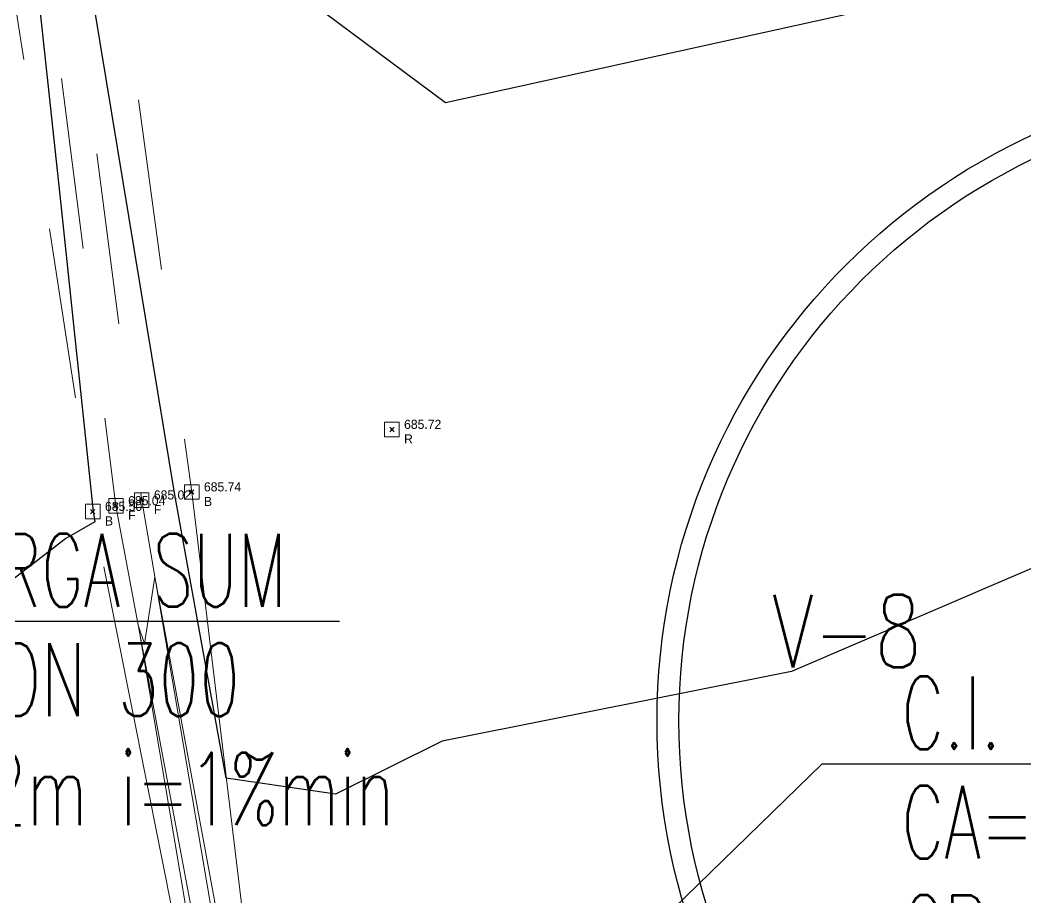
# Model space of a CAD drawing. Extents: x 350769 to 354978, y 6304672 to 6307963.
# Drawn here: x 352341.86 to 352355.67, y 6306042.34 to 6306054.39 of the extents above; entities that cross this region are included whole.
import ezdxf
from ezdxf import colors
from ezdxf.entities.mleader import LeaderData, LeaderLine
from ezdxf.math import Vec2, Vec3

# ---------------------------------------------------------------- set-up
doc = ezdxf.new("R2010")
doc.units = 0
doc.header["$PDMODE"] = 35
doc.header["$PDSIZE"] = 0.03
doc.linetypes.add('CONTINUOS', pattern=[0])
doc.linetypes.add('PHANTOM', pattern=[23.500000000000004, 11.75, -2.35, 2.35, -2.35, 2.35, -2.35])
doc.layers.get('0').update_dxf_attribs({"linetype": 'CONTINUOUS'})
for name, color, linetype in [('02_Geo ext_Geometria', 2, 'CONTINUOUS'), ('05_All ext_Txt', 4, 'CONTINUOUS'), ('1-CANAL', 150, 'PHANTOM'), ('3-CANAL FDO', 141, 'PHANTOM'), ('C-TINN', 5, 'CONTINUOUS'), ('C-TOPO-MAJR', 9, 'CONTINUOUS'), ('C-TOPO-MINR', 8, 'CONTINUOUS'), ('V-NODE-TEXT DIC 2012', 31, 'CONTINUOUS')]:
    doc.layers.add(name, color=color, linetype=linetype)
doc.layers.add('0_ASD_TOPOGRAFIA_ELEMENTOS', color=9, linetype='CONTINUOS', lineweight=5, true_color=0xbdbdbd)
doc.styles.add('ROMANS', font='romans.shx', dxfattribs={"width": 0.65})

# ---------------------------------------------------------------- blocks, each defined once
blk = doc.blocks.new('_Dot')
at = {"color": 0, "linetype": 'ByBlock', "lineweight": -2}
blk.add_line((-0.5, 0), (-1, 0), dxfattribs=at)
at = {"color": 0, "linetype": 'ByBlock', "const_width": 0.5}
blk.add_lwpolyline([(-0.25, 0, 1), (0.25, 0, 1)], format="xyb", close=True, dxfattribs=at)
blk = doc.blocks.new('TOPOGRAFIA')
at = {"layer": '1-CANAL', "color": 9, "lineweight": 0, "true_color": 0xbdbdbd, "flags": 128}
for points in [[(390338.329, 6303094.336), (390338.874, 6303081.392999999), (390341.144, 6303072.177999999), (390342.4, 6303071.259), (390341.919, 6303070.205), (390341.461, 6303069.257), (390342.686, 6303059.182999999), (390344.22, 6303047.915), (390345.41, 6303038.047)], [(390336.083, 6303093.086), (390337.951, 6303082.614), (390339.64, 6303072.415), (390338.9420000001, 6303070.899), (390341.178, 6303058.663), (390342.862, 6303047.647000001), (390344.912, 6303037.356000001)]]:
    blk.add_lwpolyline(points, dxfattribs=at)
at = {"layer": '3-CANAL FDO', "color": 9, "lineweight": 0, "true_color": 0xbdbdbd, "flags": 128}
for points in [[(390336.311, 6303095.422999999), (390338.1810000001, 6303082.622), (390339.876, 6303072.517000001), (390339.8710000001, 6303070.973999999), (390341.758, 6303058.914), (390343.18, 6303047.726), (390345.08, 6303037.552), (390346.214, 6303033.236)], [(390338.028, 6303094.393999999), (390338.3660000001, 6303082.307), (390340.293, 6303072.597), (390341.1060000001, 6303070.759), (390342.0720000001, 6303059.05), (390343.533, 6303047.804), (390345.245, 6303037.757), (390346.8670000001, 6303035.333), (390354.173, 6303034.93), (390364.027, 6303036.506), (390373.285, 6303037.682), (390384.396, 6303039.074)]]:
    blk.add_lwpolyline(points, dxfattribs=at)
at = {"layer": 'C-TINN', "color": 9, "linetype": 'Continuous', "lineweight": 0, "true_color": 0xbdbdbd}
for points, elevation in [([(390346.8660000001, 6303048.673), (390346.8660000001, 6303048.873), (390347.066, 6303048.873), (390347.066, 6303048.673), (390346.8660000001, 6303048.673)], 685.718), ([(390344.12, 6303047.815), (390344.12, 6303048.015), (390344.32, 6303048.015), (390344.32, 6303047.815), (390344.12, 6303047.815)], 685.742), ([(390343.08, 6303047.626), (390343.08, 6303047.825999999), (390343.28, 6303047.825999999), (390343.28, 6303047.626), (390343.08, 6303047.626)], 685.042), ([(390343.433, 6303047.704), (390343.433, 6303047.903999999), (390343.633, 6303047.903999999), (390343.633, 6303047.704), (390343.433, 6303047.704)], 685.021), ([(390342.7620000001, 6303047.547), (390342.7620000001, 6303047.747), (390342.962, 6303047.747), (390342.962, 6303047.547), (390342.7620000001, 6303047.547)], 685.504)]:
    blk.add_lwpolyline(points, dxfattribs=dict(at, elevation=elevation))
for p in [(390346.966, 6303048.773, 685.718), (390344.22, 6303047.915, 685.742), (390343.533, 6303047.804, 685.021), (390342.862, 6303047.647, 685.504), (390343.18, 6303047.726, 685.042)]:
    blk.add_point(p, dxfattribs=at)
at = {"layer": 'C-TOPO-MAJR', "color": 9, "linetype": 'Continuous', "lineweight": 0, "true_color": 0xbdbdbd, "elevation": 685}
blk.add_lwpolyline([(390384.4326601942, 6303040.199961165), (390376.7306086957, 6303038.478782608), (390374.042451613, 6303038.181565982), (390373.3580810811, 6303038.095189189), (390366.5355681294, 6303037.029898384), (390363.9480432802, 6303036.702305239), (390359.8936143345, 6303036.014245734), (390354.1376004843, 6303035.171549637), (390348.9495150215, 6303035.282858369), (390347.0159017341, 6303035.381554913), (390346.6262833334, 6303036.0050375), (390345.3393610224, 6303037.922846646), (390343.71276, 6303046.749065), (390343.572443439, 6303045.831438914), (390343.4881081081, 6303046.076162162), (390344.412446602, 6303040.590300971), (390344.9942211765, 6303037.451924706), (390346.1827500001, 6303036.041049999), (390345.7840608273, 6303035.44009489), (390345.5014944813, 6303035.117439293), (390346.9605, 6303034.756615384), (390349.7822733813, 6303034.679769784)], dxfattribs=at)
at = {"layer": 'C-TOPO-MINR', "color": 9, "linetype": 'Continuous', "lineweight": -3, "true_color": 0xbdbdbd}
for points, elevation in [([(390379.7841875, 6303056.2471875), (390376.1857562278, 6303056.722220641), (390374.8040304054, 6303056.330690878), (390366.9348449198, 6303057.137909091), (390363.6319838492, 6303056.521469717), (390356.5948037135, 6303054.94405305), (390353.326829912, 6303054.497530792), (390347.7023333334, 6303053.257583333), (390343.9858518519, 6303056.021444445), (390343.1812283464, 6303055.545299212), (390342.5774913793, 6303059.15949569), (390341.8624829444, 6303062.550066427)], 686), ([(390381.2990120846, 6303048.732830816), (390372.9795362903, 6303048.216995968), (390368.2891377551, 6303048.87772449), (390363.8635557103, 6303049.003789693), (390357.3604483734, 6303047.558523338), (390352.4469708561, 6303045.452641166), (390347.6558356165, 6303044.497469667), (390346.1935439252, 6303043.769788785), (390344.6936513158, 6303043.987276316), (390343.9894119279, 6303047.877743412), (390342.5697904762, 6303056.469507936), (390342.1363994253, 6303059.063949713), (390342.0453076003, 6303059.495907241), (390342.0168647381, 6303059.718301016), (390341.6910535714, 6303060.130227678)], 685.5), ([(390341.6682690583, 6303058.875168161), (390342.4234686469, 6303051.858958745), (390342.8647532468, 6303047.647683983), (390342.8743051318, 6303047.590994452), (390342.8897027027, 6303047.507932432), (390342.4899090909, 6303047.276636364), (390338.4667696526, 6303044.166418647)], 685.5)]:
    blk.add_lwpolyline(points, dxfattribs=dict(at, elevation=elevation))
at = {"layer": 'V-NODE-TEXT DIC 2012', "color": 9, "lineweight": 0, "true_color": 0xbdbdbd}
for p in [(390346.966, 6303048.773), (390344.22, 6303047.915), (390343.533, 6303047.804), (390342.862, 6303047.647), (390343.18, 6303047.726)]:
    blk.add_point(p, dxfattribs=at)
for s, p in [('685.72', (390347.1327893219, 6303048.781210678)), ('R', (390347.1327893219, 6303048.581210678)), ('685.02', (390343.6997893219, 6303047.812210677)), ('685.74', (390344.3867893219, 6303047.923210678)), ('685.50', (390343.0287893219, 6303047.655210678)), ('685.04', (390343.3467893219, 6303047.734210677)), ('B', (390344.3867893219, 6303047.723210678)), ('F', (390343.3467893219, 6303047.534210678)), ('F', (390343.6997893219, 6303047.612210678)), ('B', (390343.0287893219, 6303047.455210678))]:
    blk.add_text(s, height=0.125, dxfattribs=at).set_placement(p)

msp = doc.modelspace()

# ---------------------------------------------------------------- linework, layer by layer
at = {"layer": '02_Geo ext_Geometria'}
for radius in [8.850000000031127, 8.550000000031126]:
    msp.add_circle((352359.4550525936, 6306044.774509423), radius, dxfattribs=at)

# ---------------------------------------------------------------- texts
at = {"layer": '02_Geo ext_Geometria', "style": 'ROMANS', "width": 0.75}
msp.add_text('V-8', height=0.9999999999999998, dxfattribs=at).set_placement((352352.177928144, 6306045.504914676))

# ---------------------------------------------------------------- leaders
at = {"layer": '05_All ext_Txt'}
ml = msp.add_multileader_mtext('Standard', dxfattribs=at)
ml.set_content('{\\C256;DESCARGA SUM \\PHDPE DN 300\\PL=11.2m i=1%min}', color=2, style='ROMANS')
ml.set_leader_properties(color=7)
ml.set_arrow_properties(name='DOT')
ml.build(insert=Vec2(0, 0))
ml.multileader.update_dxf_attribs({"text_left_attachment_type": 6, "text_right_attachment_type": 6, "dogleg_length": 1.040329146316736, "arrow_head_size": 0.5})
ctx = ml.context
ctx.base_point, ctx.char_height, ctx.arrow_head_size, ctx.landing_gap_size, ctx.plane_origin, ctx.plane_x_axis, ctx.plane_y_axis = Vec3(352338.7572876934, 6306046.141284524, 6.25074964e-08), 1, 0.5, 0.0500000025053053, Vec3(352383.5580048157, 6306063.190468054, -1.64995275e-08), Vec3(1, -1.387778780781446e-15, -3.517525297178413e-09), Vec3(1.403991249853975e-15, 1, 4.609055430399856e-09)
ctx.left_attachment, ctx.right_attachment = 6, 6
notes = []
notes.append((ctx, [(0, (1, 1, 0), (352337.7169585471, 6306046.141284524, 6.61668805e-08), (1, -1.387778780781446e-15, -3.517525297178413e-09), 1.040329146316736, [(1, [(352332.6526786647, 6306034.436003432, 3.00303237e-08)], 0, [])])]))
ctx.mtext.insert, ctx.mtext.text_direction, ctx.mtext.rotation, ctx.mtext.line_spacing_factor, ctx.mtext.line_spacing_style, ctx.mtext.flow_direction, ctx.mtext.extrusion = Vec3(352338.8072876959, 6306047.341284524, 6.78624866e-08), Vec3(1, -1.387778780781446e-15, -3.517525297178413e-09), 6.283185307179584, 0.8999999999999998, 2, 5, Vec3(3.517525297178408e-09, -4.609055430399862e-09, 1)
ml = msp.add_multileader_mtext('Standard', dxfattribs=at)
ml.set_content('{\\C256;C.I. n°28\\PCA=684.87\\PCRe=683.67^JH=1.20m}', color=2, style='ROMANS')
ml.set_leader_properties(color=7)
ml.set_arrow_properties(name='DOT')
ml.build(insert=Vec2(0, 0))
ml.multileader.update_dxf_attribs({"text_left_attachment_type": 6, "text_right_attachment_type": 6, "dogleg_length": 0.4164050059420628, "arrow_head_size": 0.5})
ctx = ml.context
ctx.base_point, ctx.char_height, ctx.arrow_head_size, ctx.landing_gap_size, ctx.plane_origin, ctx.plane_x_axis, ctx.plane_y_axis = Vec3(352353.9089553999, 6306044.183770944, -7.81142436e-08), 1, 0.5, 0.0500000025053053, Vec3(352375.6641806598, 6305989.947873478, -3.24930872e-08), Vec3(1, -2.775557561562891e-16, -5.041539005118686e-09), Vec3(2.631196363540177e-16, 1, -2.863435111305193e-09)
ctx.left_attachment, ctx.right_attachment = 6, 6
notes.append((ctx, [(0, (1, 1, 0), (352352.8686262536, 6306044.183770944, -7.28693836e-08), (1, -2.775557561562891e-16, -5.041539005118686e-09), 1.040329146316736, [(0, [(352338.1917141752, 6306029.905002705, 4.20111754e-08)], 0, [])])]))
ctx.mtext.insert, ctx.mtext.text_direction, ctx.mtext.width, ctx.mtext.line_spacing_factor, ctx.mtext.line_spacing_style, ctx.mtext.flow_direction, ctx.mtext.extrusion = Vec3(352353.9589554024, 6306045.383770945, -8.18024427e-08), Vec3(1, -2.775557561562891e-16, -5.041539005118686e-09), 6.728604887088298, 0.8999999999999998, 2, 5, Vec3(5.041539005118687e-09, 2.863435111305191e-09, 1)
for ctx, leaders in notes:
    for number, flags, end, landing, length, lines in leaders:
        leader = LeaderData()
        leader.index, (leader.has_last_leader_line, leader.has_dogleg_vector, leader.attachment_direction) = number, flags
        leader.last_leader_point, leader.dogleg_vector, leader.dogleg_length = Vec3(end), Vec3(landing), length
        for number, points, colour, breaks in lines:
            line = LeaderLine()
            line.index, line.vertices, line.color, line.breaks = number, Vec3.list(points), colors.encode_raw_color(colour), breaks
            leader.lines.append(line)
        ctx.leaders.append(leader)

# ---------------------------------------------------------------- next in the draw order: block references
at = {"layer": '0_ASD_TOPOGRAFIA_ELEMENTOS', "color": 30, "true_color": 0xf26507}
msp.add_blockref('TOPOGRAFIA', (-38000, 3000), dxfattribs=at)

doc.saveas('drawing.dxf')
